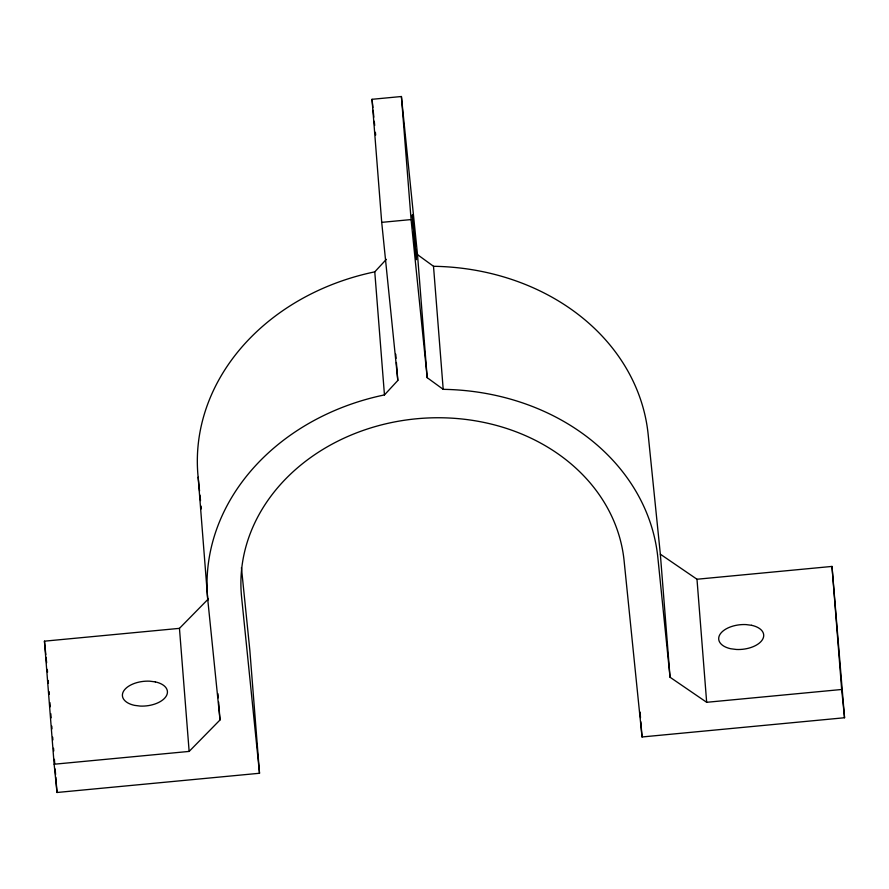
<?xml version="1.0" encoding="UTF-8"?>
<svg xmlns="http://www.w3.org/2000/svg" width="889" height="889" viewBox="0 0 889 889"><rect width="100%" height="100%" fill="white"/><g stroke="black" fill="none" stroke-linecap="round" stroke-linejoin="round"><path stroke-width="1.33" d="M241.43 567.615L249.831 650.215L259.521 773.263L57.007 792.488L54.14 764.229L189.146 751.416L220.016 719.957L207.826 600.264L198.147 477.215A226.039 189.357 -4.5 0 1 374.769 271.856L386.348 259.344M207.826 600.264A226.039 189.357 -4.5 0 1 384.459 394.916L397.816 380.47L396.394 362.501M54.14 764.229L44.45 641.169L179.456 628.356L208.404 598.864M397.816 380.47L381.714 222.361L372.035 99.301L401.406 96.512L417.497 254.632L427.187 377.681L443.2 389.338A226.039 189.357 -4.5 0 1 657.849 557.559L670.039 677.24L706.666 702.299L841.672 689.486L831.993 566.426L696.987 579.239L660.349 554.191L648.17 434.499A226.039 189.357 -4.5 0 0 433.51 266.289L417.497 254.632M381.714 222.361L411.085 219.572L401.406 96.512M259.521 773.263L241.586 597.064A192.124 160.953 -4.5 0 1 416.541 418.775A192.124 160.953 -4.5 0 1 624.1 560.759L642.036 736.97L844.55 717.745L831.993 566.426M841.672 689.486L844.55 717.745M411.085 219.572L427.187 377.681M372.035 99.301L372.869 107.547M373.147 110.303L373.847 117.17M374.269 121.293L374.691 125.427M375.391 132.294L375.669 135.05M198.147 477.215L199.547 490.961M199.969 495.095L200.525 500.596M201.092 506.097L201.37 508.852M44.45 641.169L45.817 654.626M46.095 657.315L46.639 662.705M696.987 579.239L706.666 702.299M660.349 554.191L670.039 677.24M640.08 712.078L640.513 717.612M640.847 721.757L642.036 736.97M433.51 266.289L443.2 389.338M395.749 354.2L396.072 358.345M374.769 271.856L384.459 394.916M217.949 693.687L218.272 697.832M218.605 701.977L220.016 719.957M179.456 628.356L189.146 751.416M47.328 669.428L47.539 672.195M48.195 680.496L48.417 683.252M49.073 691.553L49.284 694.32M49.94 702.61L50.262 706.766M50.806 713.678L51.14 717.823M51.784 726.124L52.007 728.88M52.662 737.181L52.873 739.948M53.529 748.238L53.751 751.005M54.396 759.306L54.729 763.451M55.162 768.985L55.596 774.519M55.818 777.275L57.007 792.488M751.616 625.311L746.093 624.589A22.603 12.346 -5.8 0 0 720.046 634.302A22.603 12.346 -5.8 0 0 730.791 648.759L736.314 649.47A22.603 12.346 -5.8 0 0 762.362 639.769A22.603 12.346 -5.8 0 0 751.616 625.311M155.331 681.896L149.808 681.185A22.603 12.346 -5.8 0 0 123.76 690.886A22.603 12.346 -5.8 0 0 134.506 705.355L140.029 706.066A22.603 12.346 -5.8 0 0 166.076 696.365A22.603 12.346 -5.8 0 0 155.331 681.896M412.252 215.071L416.441 259.566L412.252 215.071"/></g></svg>
